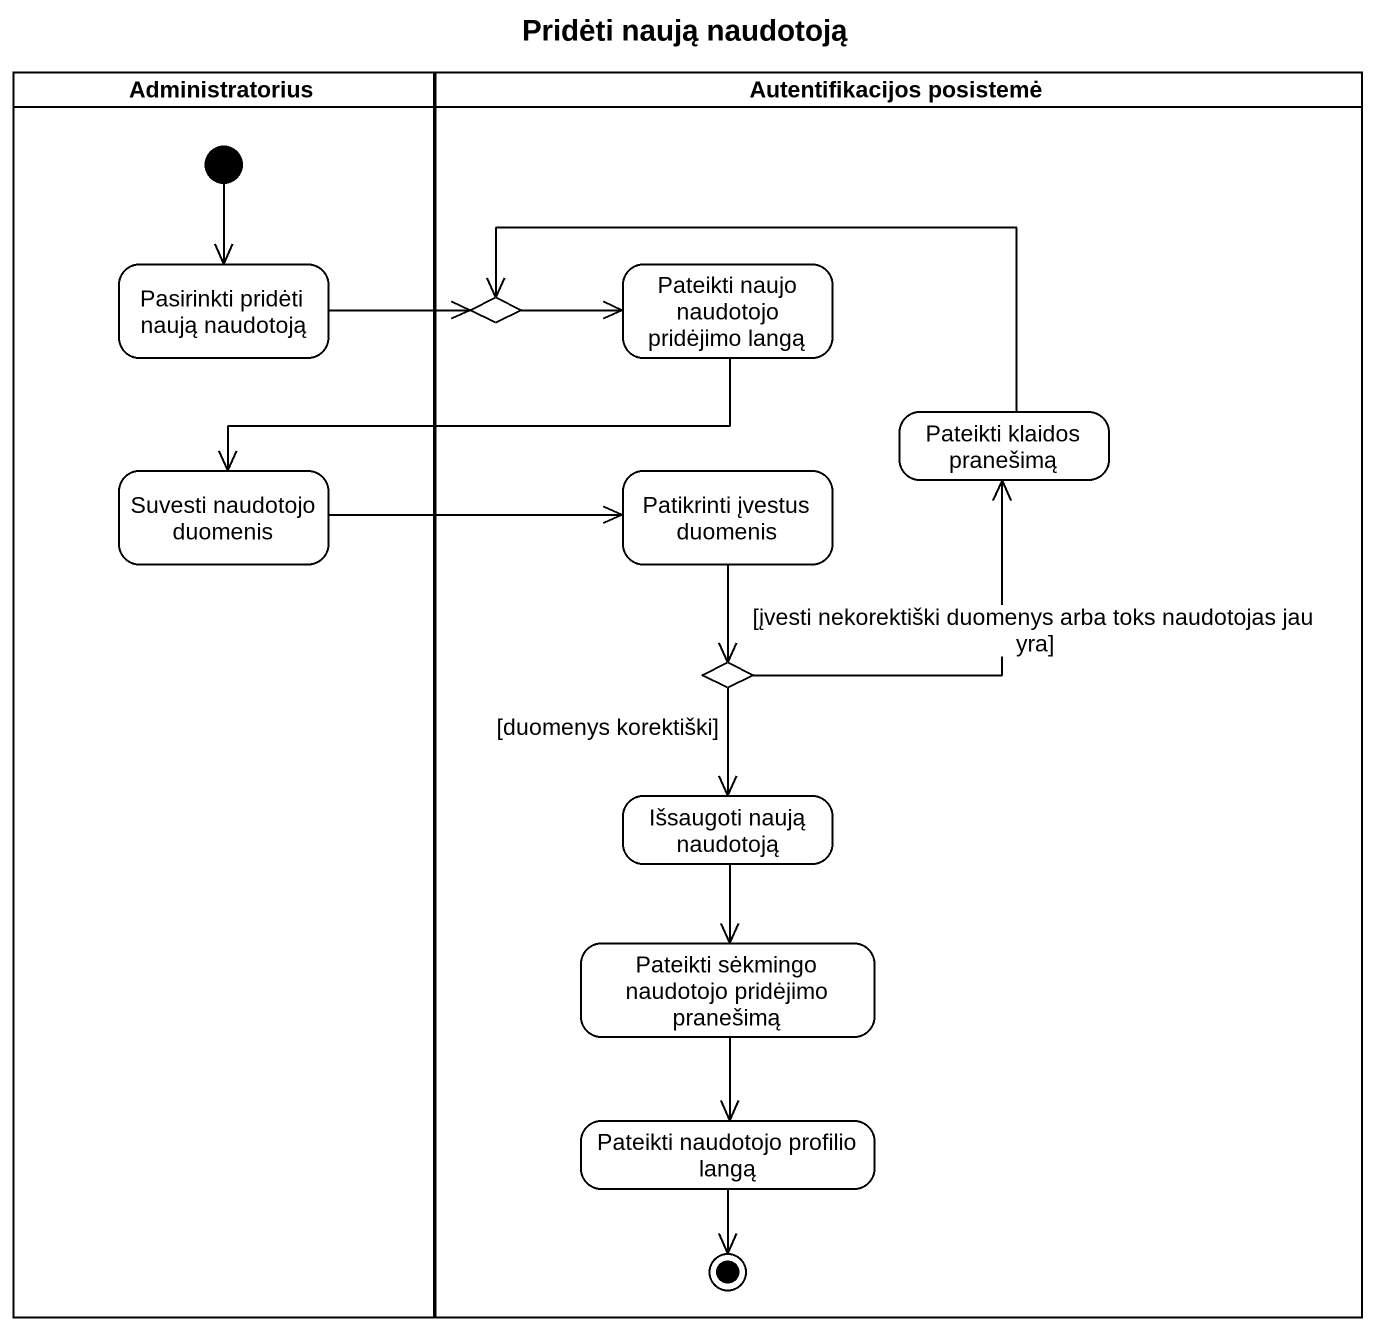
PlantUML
@startuml
title Pridėti naują naudotoją
hide empty description
state Administratorius <<partition>> {
  state "Pasirinkti pridėti naują naudotoją" as Pasirinkti_pridėti_naują
  state "Suvesti naudotojo duomenis" as Suvesti_naudotojo_duomenis
  [*] --> Pasirinkti_pridėti_naują
}
state "Autentifikacijos posistemė" as Autentifikacijos_posistemė <<partition>> {
  state choice1 <<choice>>
  state "Pateikti naujo naudotojo pridėjimo langą" as Pateikti_naujo_naudotojo
  state "Pateikti klaidos pranešimą" as Pateikti_klaidos_pranešimą
  state "Patikrinti įvestus duomenis" as Patikrinti_įvestus_duomenis
  state choice2 <<choice>>
  state "Išsaugoti naują naudotoją" as Išsaugoti_naują_naudotoją
  state "Pateikti sėkmingo naudotojo pridėjimo pranešimą" as Pateikti_sėkmingo_naudotojo
  state "Pateikti naudotojo profilio langą" as Pateikti_naudotojo_profilio
  Pateikti_naudotojo_profilio --> [*]
}
Pasirinkti_pridėti_naują -right-> choice1
choice1 -right-> Pateikti_naujo_naudotojo
Pateikti_naujo_naudotojo -left-> Suvesti_naudotojo_duomenis
Pateikti_klaidos_pranešimą -left-> choice1
Suvesti_naudotojo_duomenis -right-> Patikrinti_įvestus_duomenis
Patikrinti_įvestus_duomenis --> choice2
choice2 -up-> Pateikti_klaidos_pranešimą : [įvesti nekorektiški duomenys arba toks naudotojas jau yra]
choice2 --> Išsaugoti_naują_naudotoją : [duomenys korektiški]
Išsaugoti_naują_naudotoją --> Pateikti_sėkmingo_naudotojo
Pateikti_sėkmingo_naudotojo --> Pateikti_naudotojo_profilio
@enduml
